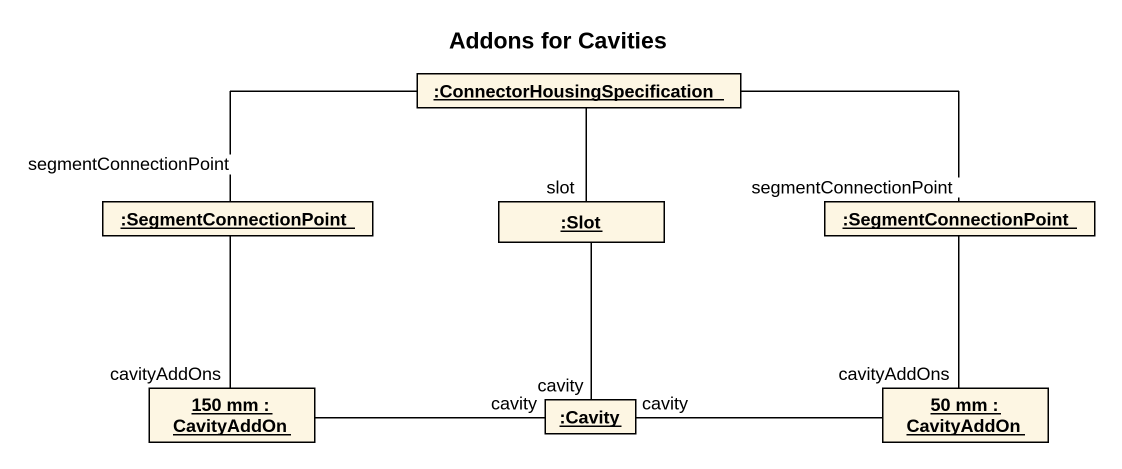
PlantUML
@startuml
title Addons for Cavities
hide circle
hide empty members
object ":ConnectorHousingSpecification" as ConnectorHousingSpecificatio
object ":SegmentConnectionPoint" as SegmentConnectionPoint
object ":Slot" as Slot
object ":SegmentConnectionPoint" as SegmentConnectionPoint_2
object "150 mm : CavityAddOn" as o150_mm
object "50 mm : CavityAddOn" as o50_mm
object ":Cavity" as Cavity
ConnectorHousingSpecificatio -left- SegmentConnectionPoint : segmentConnectionPoint
ConnectorHousingSpecificatio -- Slot : slot
ConnectorHousingSpecificatio -right- SegmentConnectionPoint_2 : segmentConnectionPoint
SegmentConnectionPoint -- o150_mm : cavityAddOns
Slot -- Cavity : cavity
SegmentConnectionPoint_2 -- o50_mm : cavityAddOns
o150_mm -right- Cavity : cavity
o50_mm -left- Cavity : cavity
@enduml
